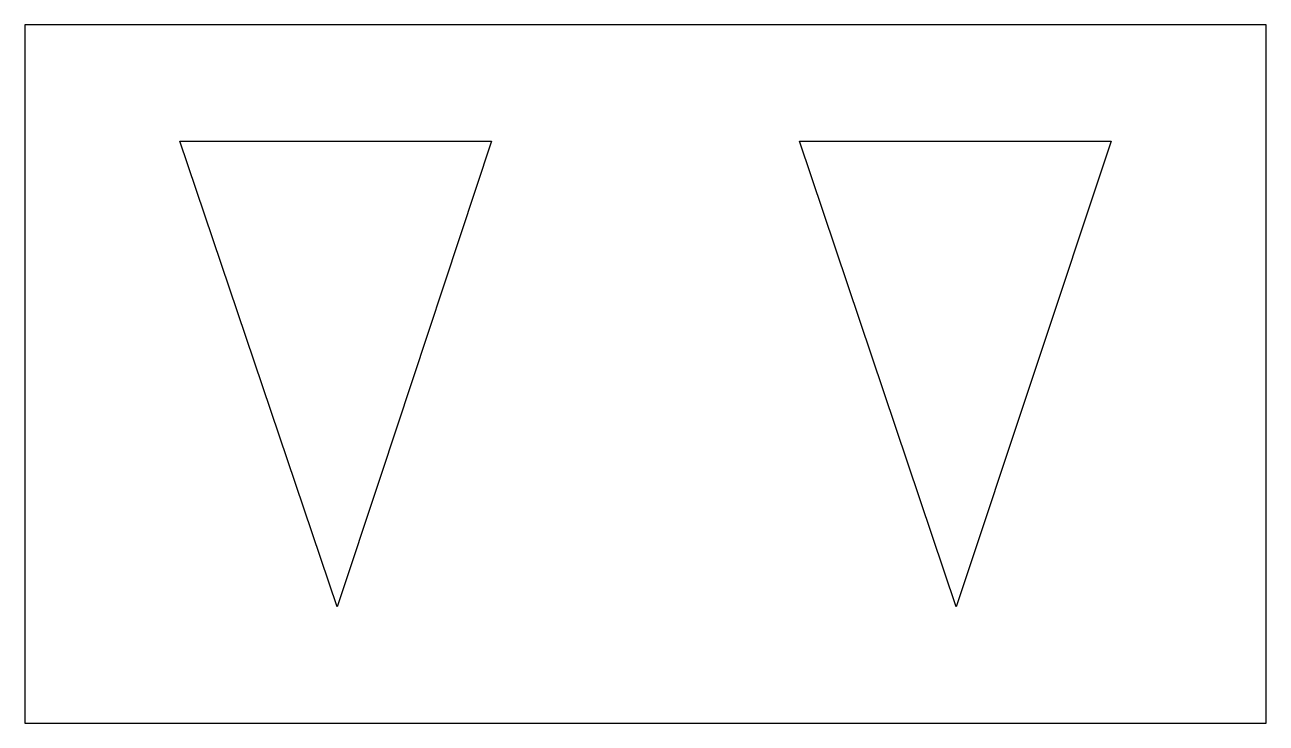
# Model space of a CAD drawing. Header units: inches. Extents: x 0 to 48, y 0 to 27.
import ezdxf

# ---------------------------------------------------------------- set-up
doc = ezdxf.new("R2010")
doc.units = ezdxf.units.IN
doc.header["$MEASUREMENT"] = 0
doc.layers.add('CUT', color=1, linetype='Continuous')

msp = doc.modelspace()

# ---------------------------------------------------------------- linework, layer by layer
at = {"layer": 'CUT'}
for points in [[(0, 0), (48, 0), (48, 27), (0, 27)], [(18.045, 22.5), (13.751, 9.531), (12.073, 4.501), (6, 22.5)], [(36.015, 4.5), (29.955, 22.5), (42, 22.5)]]:
    msp.add_lwpolyline(points, close=True, dxfattribs=at)

doc.saveas('drawing.dxf')
